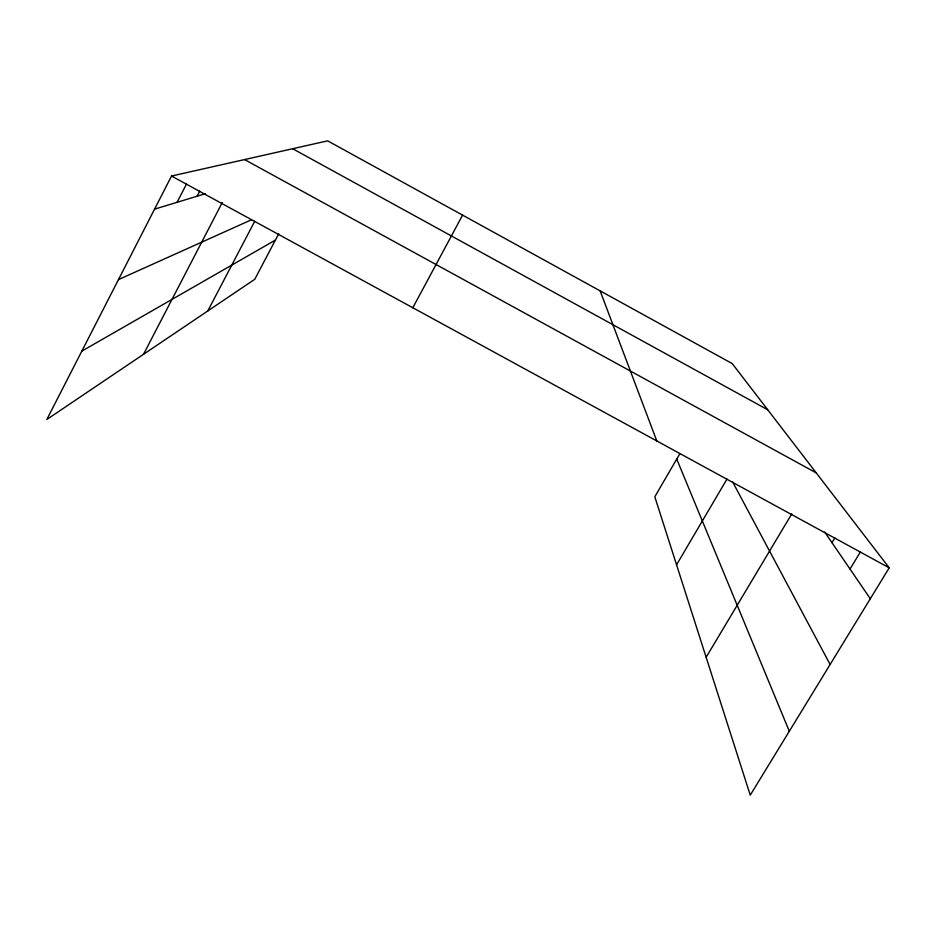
<?xml version="1.0" encoding="UTF-8"?>
<svg xmlns="http://www.w3.org/2000/svg" width="936" height="936" viewBox="0 0 936 936"><rect width="100%" height="100%" fill="white"/><g stroke="black" fill="none" stroke-linecap="round" stroke-linejoin="round"><path stroke-width="1.4" d="M679.676 454.007L654.802 496.782L750.251 795.155L889.2 567.824L732.245 363.601L327.659 140.845L171.534 176.026L46.8 419.515L254.767 279.291L278.752 233.731M177.115 202.293L186.451 184.135M197.086 196.221L199.719 191.119M143.512 354.299L222.265 202.55M207.78 310.974L254.721 221.27M412.823 307.757L462.583 215.14M676.564 564.806L726.98 479.08M706.142 657.259L791.739 513.946M831.975 542.669L834.877 537.861M850.017 569.041L860.348 552.029M81.841 351.117L275.406 240.084M118.474 279.607L251.445 219.784M154.569 209.149L205.312 193.717M171.534 176.026L889.2 567.824M244.577 159.576L816.25 472.902M292.687 148.73L767.731 409.781M824.721 532.058L870.304 598.724M732.525 481.712L830.115 664.478M676.728 459.073L789.305 731.262M600.14 290.874L656.791 440.938"/></g></svg>
